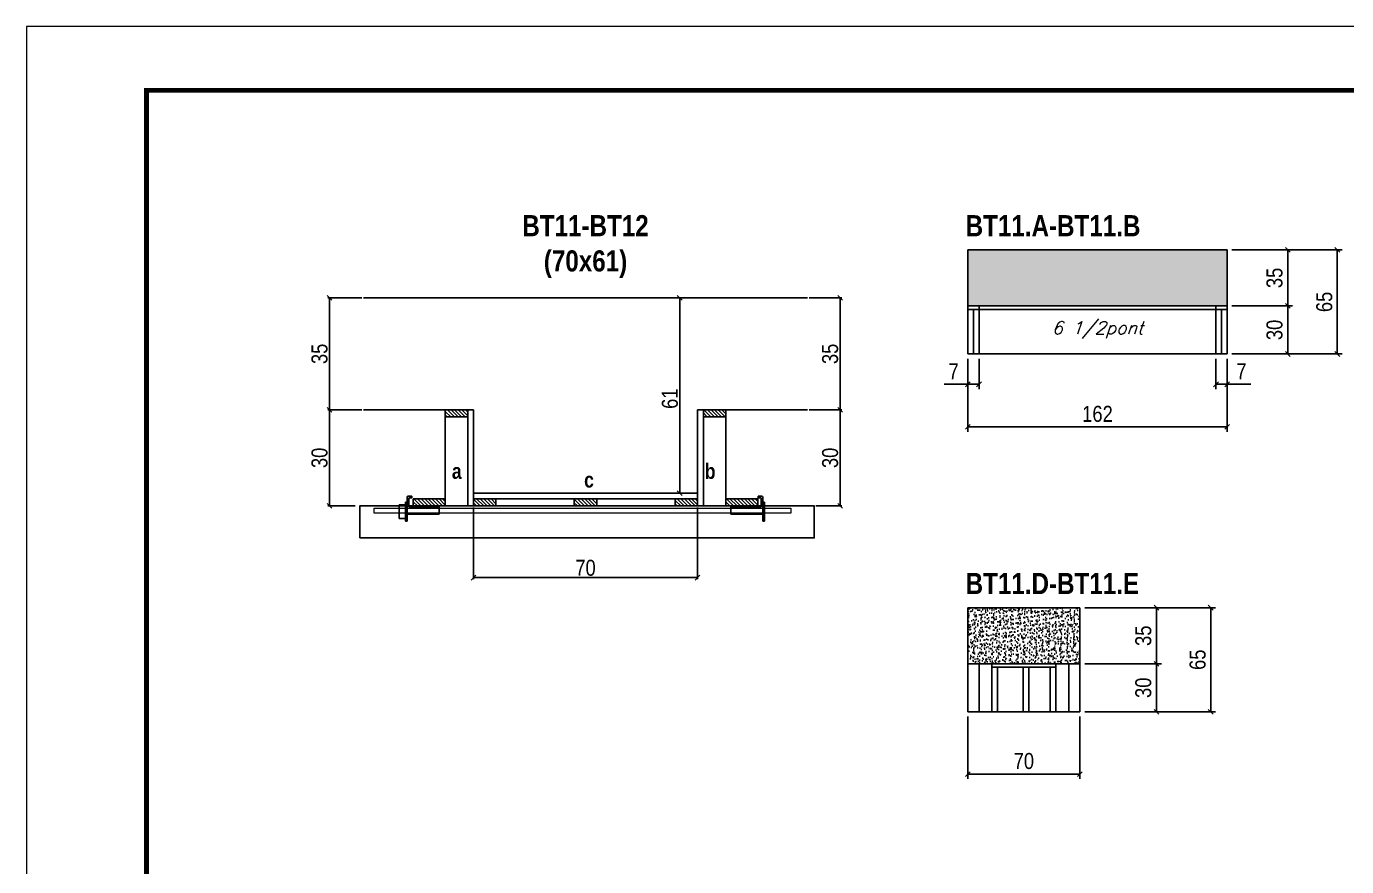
# Model space of a CAD drawing. Extents: x 13154 to 22413, y 1253 to 30260.
# Drawn here: x 13154 to 13979, y 20156 to 20681 of the extents above; entities that cross this region are included whole.
import ezdxf

# ---------------------------------------------------------------- set-up
doc = ezdxf.new("R2010")
doc.units = 0
doc.linetypes.add('DASHED', pattern=[0.75, 0.5, -0.25])
doc.linetypes.add('HIDDEN', pattern=[0.375, 0.25, -0.125])
for name, color, linetype in [('barrote', 251, 'Continuous'), ('COTA', 241, 'Continuous'), ('detalhes', 4, 'Continuous'), ('NOMENCLATURA', 7, 'Continuous'), ('Painéis', 200, 'Continuous'), ('presilha', 1, 'Continuous'), ('SARR_2.2x10', 60, 'Continuous'), ('SARR_2.2x7', 40, 'Continuous'), ('SARR_3.5x7', 81, 'Continuous'), ('texto', 7, 'Continuous')]:
    doc.layers.add(name, color=color, linetype=linetype)
for name, color, linetype, lineweight in [('CONCRETO', 251, 'Continuous', 25), ('Folhas', 255, 'Continuous', 9), ('SARRAFO DE PRESSAO', 251, 'DASHED', 9), ('SCO-___-LAJ', 2, 'Continuous', 0)]:
    doc.layers.add(name, color=color, linetype=linetype, lineweight=lineweight)
doc.styles.add('COTA TECNICA', font='techl___.ttf', dxfattribs={"height": 10})
doc.styles.add('COTA TECNICA 2X', font='techl___.ttf', dxfattribs={"height": 10})
doc.styles.add('Romans', font='romans.shx')
doc.styles.add('TECNICA', font='techb___.ttf', dxfattribs={"height": 10})
doc.dimstyles.new('PAINEL', dxfattribs={"dimtxt": 10, "dimasz": 3, "dimexe": 3, "dimexo": 3, "dimgap": 3, "dimtad": 1, "dimdec": 1, "dimzin": 12, "dimdsep": 46, "dimtxsty": 'COTA TECNICA', "dimblk1": 'OBLIQUE', "dimblk2": 'OBLIQUE', "dimsah": 1, "dimcen": 0.9, "dimclrd": 4, "dimclre": 4, "dimclrt": 240, "dimadec": 1, "dimazin": 3, "dimtfac": 1, "dimtdec": 1, "dimtmove": 0, "dimatfit": 3, "dimfxl": 1, "dimtolj": 1, "dimtzin": 12, "dimarcsym": 0})
doc.dimstyles.new('SECAO', dxfattribs={"dimscale": 0.333333, "dimtxt": 5, "dimasz": 9, "dimexe": 3, "dimexo": 3, "dimgap": 3, "dimtad": 1, "dimdec": 1, "dimlfac": 0.5, "dimzin": 12, "dimdsep": 46, "dimtxsty": 'COTA TECNICA 2X', "dimblk1": 'OBLIQUE', "dimblk2": 'OBLIQUE', "dimsah": 1, "dimcen": 0.9, "dimclrd": 4, "dimclre": 4, "dimclrt": 240, "dimadec": 1, "dimazin": 3, "dimtfac": 1, "dimtdec": 1, "dimtmove": 0, "dimatfit": 3, "dimfxl": 1, "dimtolj": 1, "dimtzin": 12, "dimarcsym": 0})

# ---------------------------------------------------------------- blocks, each defined once
blk = doc.blocks.new('9999999999')
at = {"layer": 'Folhas'}
blk.add_lwpolyline([(98138.98, 34190.21), (99623.98, 34190.21), (99623.98, 35240.21), (98138.98, 35240.21)], close=True, dxfattribs=at)
at = {"layer": 'Folhas', "color": 30, "const_width": 3}
blk.add_lwpolyline([(98213.98, 34230.21), (99583.98, 34230.21), (99583.98, 35200.21), (98213.98, 35200.21)], close=True, dxfattribs=at)
blk = doc.blocks.new('PRESILHA METÁLICA 1')
at = {"layer": 'presilha'}
for p, q in [((0, 13), (6, 13)), ((0, 13), (0, 0)), ((6, 15.5), (7.5, 15.5)), ((6, -2.5), (6, 15.5)), ((6, 13), (6, 0)), ((7.5, 10.6), (7.5, 19.9)), ((7.5, 15.5), (7.5, -2.5)), ((12, 21), (8.6, 21)), ((9, 11.6), (9, 18.9)), ((12, 19.5), (9.6, 19.5)), ((12, 21), (12, 19.5)), ((6, 0), (0, 0)), ((37.5, 4.1), (7.5, 4.1)), ((37.5, 11), (9.6, 11)), ((37.5, 11), (37.5, 4.1)), ((7.5, -2.5), (6, -2.5))]:
    blk.add_line(p, q, dxfattribs=at)
for centre, radius, start, end in [((8.6, 19.9), 1.14, 90, 180), ((9.6, 18.9), 0.57, 90, 180), ((9.6, 11.6), 0.57, 180, 270)]:
    blk.add_arc(centre, radius, start, end, dxfattribs=at)
blk = doc.blocks.new('PRESILHA METÁLICA 2')
at = {"layer": 'presilha'}
for p, q in [((-30.8, 13.5), (-30.8, 6.6)), ((-30.8, 13.5), (-2.8, 13.5)), ((-5.2, 23.5), (-5.2, 22)), ((-5.2, 23.5), (-1.9, 23.5)), ((-5.2, 22), (-2.8, 22)), ((-2.2, 14.1), (-2.2, 21.4)), ((0.8, 18), (-0.8, 18)), ((-0.8, 18), (-0.8, 0)), ((-0.8, 14.6), (-0.8, 22.4)), ((0.8, 0), (0.8, 18)), ((-30.8, 6.6), (-0.8, 6.6)), ((-0.8, 0), (0.8, 0))]:
    blk.add_line(p, q, dxfattribs=at)
for centre, radius, start, end in [((-2.8, 21.4), 0.57, 0, 90), ((-2.8, 14.1), 0.57, 270, 0), ((-1.9, 22.4), 1.14, 0, 90)]:
    blk.add_arc(centre, radius, start, end, dxfattribs=at)
blk = doc.blocks.new('_Oblique')
at = {"color": 0, "linetype": 'ByBlock', "lineweight": -2}
blk.add_line((-0.5, -0.5), (0.5, 0.5), dxfattribs=at)
blk = doc.blocks.new('*D1910')
at = {"layer": 'COTA', "color": 4, "lineweight": -2, "transparency": 16777216}
for p, q in [((13643.33, 20440.95), (13663.68, 20440.95)), ((13662.68, 20440.95), (13662.68, 20380.95)), ((13647.45, 20380.95), (13663.68, 20380.95))]:
    blk.add_line(p, q, dxfattribs=at)
at = {"layer": 'Defpoints', "color": 0, "transparency": 16777216}
for p in [(13642.33, 20440.95), (13646.45, 20380.95), (13662.68, 20380.95)]:
    blk.add_point(p, dxfattribs=at)
at = {"layer": 'COTA', "color": 4, "lineweight": -2, "transparency": 16777216, "xscale": 3, "yscale": 3, "zscale": 3}
for p, rotation in [((13662.68, 20440.95), 90), ((13662.68, 20380.95), 270)]:
    blk.add_blockref('_Oblique', p, dxfattribs=dict(at, rotation=rotation))
at = {"layer": 'COTA', "color": 240, "transparency": 16777216, "insert": (13656.46, 20410.95), "char_height": 10, "attachment_point": 5, "rotation": 90, "style": 'COTA TECNICA 2X'}
blk.add_mtext('\\A1;30', dxfattribs=at)
blk = doc.blocks.new('*D1911')
at = {"layer": 'COTA', "color": 4, "lineweight": -2, "transparency": 16777216}
for p, q in [((13643.33, 20510.95), (13663.68, 20510.95)), ((13662.68, 20440.95), (13662.68, 20510.95)), ((13643.33, 20440.95), (13663.68, 20440.95))]:
    blk.add_line(p, q, dxfattribs=at)
at = {"layer": 'Defpoints', "color": 0, "transparency": 16777216}
for p in [(13642.33, 20510.95), (13662.68, 20510.95), (13642.33, 20440.95)]:
    blk.add_point(p, dxfattribs=at)
at = {"layer": 'COTA', "color": 4, "lineweight": -2, "transparency": 16777216, "xscale": 3, "yscale": 3, "zscale": 3}
for p, rotation in [((13662.68, 20510.95), 90), ((13662.68, 20440.95), 270)]:
    blk.add_blockref('_Oblique', p, dxfattribs=dict(at, rotation=rotation))
at = {"layer": 'COTA', "color": 240, "transparency": 16777216, "insert": (13656.46, 20475.95), "char_height": 10, "attachment_point": 5, "rotation": 90, "style": 'COTA TECNICA 2X'}
blk.add_mtext('\\A1;35', dxfattribs=at)
blk = doc.blocks.new('*D1912')
at = {"layer": 'COTA', "color": 4, "lineweight": -2, "transparency": 16777216}
for p, q in [((13363.94, 20440.95), (13342.72, 20440.95)), ((13343.72, 20440.95), (13343.72, 20380.95)), ((13359.82, 20380.95), (13342.72, 20380.95))]:
    blk.add_line(p, q, dxfattribs=at)
at = {"layer": 'Defpoints', "color": 0, "transparency": 16777216}
for p in [(13364.94, 20440.95), (13343.72, 20380.95), (13360.82, 20380.95)]:
    blk.add_point(p, dxfattribs=at)
at = {"layer": 'COTA', "color": 4, "lineweight": -2, "transparency": 16777216, "xscale": 3, "yscale": 3, "zscale": 3}
for p, rotation in [((13343.72, 20440.95), 90), ((13343.72, 20380.95), 270)]:
    blk.add_blockref('_Oblique', p, dxfattribs=dict(at, rotation=rotation))
at = {"layer": 'COTA', "color": 240, "transparency": 16777216, "insert": (13337.5, 20410.95), "char_height": 10, "attachment_point": 5, "rotation": 90, "style": 'COTA TECNICA 2X'}
blk.add_mtext('\\A1;30', dxfattribs=at)
blk = doc.blocks.new('*D1913')
at = {"layer": 'COTA', "color": 4, "lineweight": -2, "transparency": 16777216}
for p, q in [((13572.63, 20510.95), (13561.46, 20510.95)), ((13562.46, 20388.95), (13562.46, 20510.95)), ((13572.63, 20388.95), (13561.46, 20388.95))]:
    blk.add_line(p, q, dxfattribs=at)
at = {"layer": 'Defpoints', "color": 0, "transparency": 16777216}
for p in [(13562.46, 20510.95), (13573.63, 20510.95), (13573.63, 20388.95)]:
    blk.add_point(p, dxfattribs=at)
at = {"layer": 'COTA', "color": 4, "lineweight": -2, "transparency": 16777216, "xscale": 3, "yscale": 3, "zscale": 3}
for p, rotation in [((13562.46, 20510.95), 90), ((13562.46, 20388.95), 270)]:
    blk.add_blockref('_Oblique', p, dxfattribs=dict(at, rotation=rotation))
at = {"layer": 'COTA', "color": 240, "transparency": 16777216, "insert": (13556.36, 20447.95), "char_height": 10, "attachment_point": 5, "rotation": 90, "style": 'COTA TECNICA 2X'}
blk.add_mtext('\\A1;61', dxfattribs=at)
blk = doc.blocks.new('*D1914')
at = {"layer": 'COTA', "color": 4, "lineweight": -2, "transparency": 16777216}
for p, q in [((13363.94, 20510.95), (13342.72, 20510.95)), ((13343.72, 20440.95), (13343.72, 20510.95)), ((13363.94, 20440.95), (13342.72, 20440.95))]:
    blk.add_line(p, q, dxfattribs=at)
at = {"layer": 'Defpoints', "color": 0, "transparency": 16777216}
for p in [(13343.72, 20510.95), (13364.94, 20510.95), (13364.94, 20440.95)]:
    blk.add_point(p, dxfattribs=at)
at = {"layer": 'COTA', "color": 4, "lineweight": -2, "transparency": 16777216, "xscale": 3, "yscale": 3, "zscale": 3}
for p, rotation in [((13343.72, 20510.95), 90), ((13343.72, 20440.95), 270)]:
    blk.add_blockref('_Oblique', p, dxfattribs=dict(at, rotation=rotation))
at = {"layer": 'COTA', "color": 240, "transparency": 16777216, "insert": (13337.5, 20475.95), "char_height": 10, "attachment_point": 5, "rotation": 90, "style": 'COTA TECNICA 2X'}
blk.add_mtext('\\A1;35', dxfattribs=at)
blk = doc.blocks.new('*D1915')
at = {"layer": 'COTA', "color": 4, "lineweight": -2, "transparency": 16777216}
for p, q in [((13433.63, 20379.95), (13433.63, 20335.13)), ((13573.63, 20379.95), (13573.63, 20335.13)), ((13433.63, 20336.13), (13573.63, 20336.13))]:
    blk.add_line(p, q, dxfattribs=at)
at = {"layer": 'Defpoints', "color": 0, "transparency": 16777216}
for p in [(13433.63, 20380.95), (13573.63, 20380.95), (13573.63, 20336.13)]:
    blk.add_point(p, dxfattribs=at)
at = {"layer": 'COTA', "color": 4, "lineweight": -2, "transparency": 16777216, "xscale": 3, "yscale": 3, "zscale": 3, "rotation": 180}
blk.add_blockref('_Oblique', (13433.63, 20336.13), dxfattribs=at)
at = {"layer": 'COTA', "color": 4, "lineweight": -2, "transparency": 16777216, "xscale": 3, "yscale": 3, "zscale": 3}
blk.add_blockref('_Oblique', (13573.63, 20336.13), dxfattribs=at)
at = {"layer": 'COTA', "color": 240, "transparency": 16777216, "insert": (13503.63, 20342.23), "char_height": 10, "attachment_point": 5, "style": 'COTA TECNICA 2X'}
blk.add_mtext('\\A1;70', dxfattribs=at)
blk = doc.blocks.new('*D1916')
at = {"layer": 'COTA', "color": 4, "linetype": 'ByBlock', "lineweight": -2, "transparency": 16777216}
for p, q in [((13742.44, 20472.91), (13742.44, 20427.31)), ((13904.44, 20472.91), (13904.44, 20427.31)), ((13742.44, 20430.31), (13904.44, 20430.31))]:
    blk.add_line(p, q, dxfattribs=at)
at = {"layer": 'Defpoints', "color": 0, "linetype": 'ByBlock', "transparency": 16777216}
for p in [(13742.44, 20475.91), (13904.44, 20475.91), (13904.44, 20430.31)]:
    blk.add_point(p, dxfattribs=at)
at = {"layer": 'COTA', "color": 4, "linetype": 'ByBlock', "lineweight": -2, "transparency": 16777216, "xscale": 3, "yscale": 3, "zscale": 3, "rotation": 180}
blk.add_blockref('_Oblique', (13742.44, 20430.31), dxfattribs=at)
at = {"layer": 'COTA', "color": 4, "linetype": 'ByBlock', "lineweight": -2, "transparency": 16777216, "xscale": 3, "yscale": 3, "zscale": 3}
blk.add_blockref('_Oblique', (13904.44, 20430.31), dxfattribs=at)
at = {"layer": 'COTA', "color": 240, "linetype": 'ByBlock', "transparency": 16777216, "insert": (13823.44, 20438.41), "char_height": 10, "attachment_point": 5, "style": 'COTA TECNICA'}
blk.add_mtext('\\A1;162', dxfattribs=at)
blk = doc.blocks.new('*D1917')
at = {"layer": 'COTA', "color": 4, "linetype": 'ByBlock', "lineweight": -2, "transparency": 16777216}
for p, q in [((13907.44, 20505.91), (13945.29, 20505.91)), ((13942.29, 20505.91), (13942.29, 20475.91)), ((13907.44, 20475.91), (13945.29, 20475.91))]:
    blk.add_line(p, q, dxfattribs=at)
at = {"layer": 'Defpoints', "color": 0, "linetype": 'ByBlock', "transparency": 16777216}
for p in [(13904.44, 20505.91), (13904.44, 20475.91), (13942.29, 20475.91)]:
    blk.add_point(p, dxfattribs=at)
at = {"layer": 'COTA', "color": 4, "linetype": 'ByBlock', "lineweight": -2, "transparency": 16777216, "xscale": 3, "yscale": 3, "zscale": 3}
for p, rotation in [((13942.29, 20505.91), 90), ((13942.29, 20475.91), 270)]:
    blk.add_blockref('_Oblique', p, dxfattribs=dict(at, rotation=rotation))
at = {"layer": 'COTA', "color": 240, "linetype": 'ByBlock', "transparency": 16777216, "insert": (13934.07, 20490.91), "char_height": 10, "attachment_point": 5, "rotation": 90, "style": 'COTA TECNICA'}
blk.add_mtext('\\A1;30', dxfattribs=at)
blk = doc.blocks.new('*D1918')
at = {"layer": 'COTA', "color": 4, "linetype": 'ByBlock', "lineweight": -2, "transparency": 16777216}
for p, q in [((13742.44, 20249.33), (13742.44, 20210.38)), ((13812.44, 20249.33), (13812.44, 20210.38)), ((13742.44, 20213.38), (13812.44, 20213.38))]:
    blk.add_line(p, q, dxfattribs=at)
at = {"layer": 'Defpoints', "color": 0, "linetype": 'ByBlock', "transparency": 16777216}
for p in [(13742.44, 20252.33), (13812.44, 20252.33), (13812.44, 20213.38)]:
    blk.add_point(p, dxfattribs=at)
at = {"layer": 'COTA', "color": 4, "linetype": 'ByBlock', "lineweight": -2, "transparency": 16777216, "xscale": 3, "yscale": 3, "zscale": 3, "rotation": 180}
blk.add_blockref('_Oblique', (13742.44, 20213.38), dxfattribs=at)
at = {"layer": 'COTA', "color": 4, "linetype": 'ByBlock', "lineweight": -2, "transparency": 16777216, "xscale": 3, "yscale": 3, "zscale": 3}
blk.add_blockref('_Oblique', (13812.44, 20213.38), dxfattribs=at)
at = {"layer": 'COTA', "color": 240, "linetype": 'ByBlock', "transparency": 16777216, "insert": (13777.44, 20221.49), "char_height": 10, "attachment_point": 5, "style": 'COTA TECNICA'}
blk.add_mtext('\\A1;70', dxfattribs=at)
blk = doc.blocks.new('*D1919')
at = {"layer": 'COTA', "color": 4, "linetype": 'ByBlock', "lineweight": -2, "transparency": 16777216}
for p, q in [((13815.44, 20282.33), (13863.33, 20282.33)), ((13860.33, 20282.33), (13860.33, 20252.33)), ((13815.44, 20252.33), (13863.33, 20252.33))]:
    blk.add_line(p, q, dxfattribs=at)
at = {"layer": 'Defpoints', "color": 0, "linetype": 'ByBlock', "transparency": 16777216}
for p in [(13812.44, 20282.33), (13812.44, 20252.33), (13860.33, 20252.33)]:
    blk.add_point(p, dxfattribs=at)
at = {"layer": 'COTA', "color": 4, "linetype": 'ByBlock', "lineweight": -2, "transparency": 16777216, "xscale": 3, "yscale": 3, "zscale": 3}
for p, rotation in [((13860.33, 20282.33), 90), ((13860.33, 20252.33), 270)]:
    blk.add_blockref('_Oblique', p, dxfattribs=dict(at, rotation=rotation))
at = {"layer": 'COTA', "color": 240, "linetype": 'ByBlock', "transparency": 16777216, "insert": (13852.11, 20267.33), "char_height": 10, "attachment_point": 5, "rotation": 90, "style": 'COTA TECNICA'}
blk.add_mtext('\\A1;30', dxfattribs=at)
blk = doc.blocks.new('*D1920')
at = {"layer": 'COTA', "color": 4, "lineweight": -2, "transparency": 16777216}
for p, q in [((13742.44, 20472.91), (13742.44, 20453.95)), ((13749.44, 20472.91), (13749.44, 20453.95)), ((13742.44, 20456.95), (13727.71, 20456.95)), ((13749.44, 20456.95), (13742.44, 20456.95))]:
    blk.add_line(p, q, dxfattribs=at)
at = {"layer": 'Defpoints', "color": 0, "transparency": 16777216}
for p in [(13742.44, 20475.91), (13749.44, 20475.91), (13742.44, 20456.95)]:
    blk.add_point(p, dxfattribs=at)
at = {"layer": 'COTA', "color": 4, "lineweight": -2, "transparency": 16777216, "xscale": 3, "yscale": 3, "zscale": 3, "rotation": 180}
blk.add_blockref('_Oblique', (13742.44, 20456.95), dxfattribs=at)
at = {"layer": 'COTA', "color": 4, "lineweight": -2, "transparency": 16777216, "xscale": 3, "yscale": 3, "zscale": 3}
blk.add_blockref('_Oblique', (13749.44, 20456.95), dxfattribs=at)
at = {"layer": 'COTA', "color": 240, "transparency": 16777216, "insert": (13733.58, 20465.02), "char_height": 10, "attachment_point": 5, "style": 'COTA TECNICA'}
blk.add_mtext('\\A1;7', dxfattribs=at)
blk = doc.blocks.new('*D1921')
at = {"layer": 'COTA', "color": 4, "lineweight": -2, "transparency": 16777216}
for p, q in [((13897.44, 20472.91), (13897.44, 20453.95)), ((13904.44, 20472.91), (13904.44, 20453.95)), ((13897.44, 20456.95), (13904.44, 20456.95)), ((13904.44, 20456.95), (13919.17, 20456.95))]:
    blk.add_line(p, q, dxfattribs=at)
at = {"layer": 'Defpoints', "color": 0, "transparency": 16777216}
for p in [(13897.44, 20475.91), (13904.44, 20475.91), (13904.44, 20456.95)]:
    blk.add_point(p, dxfattribs=at)
at = {"layer": 'COTA', "color": 4, "lineweight": -2, "transparency": 16777216, "xscale": 3, "yscale": 3, "zscale": 3, "rotation": 180}
blk.add_blockref('_Oblique', (13897.44, 20456.95), dxfattribs=at)
at = {"layer": 'COTA', "color": 4, "lineweight": -2, "transparency": 16777216, "xscale": 3, "yscale": 3, "zscale": 3}
blk.add_blockref('_Oblique', (13904.44, 20456.95), dxfattribs=at)
at = {"layer": 'COTA', "color": 240, "transparency": 16777216, "insert": (13913.31, 20465.02), "char_height": 10, "attachment_point": 5, "style": 'COTA TECNICA'}
blk.add_mtext('\\A1;7', dxfattribs=at)
blk = doc.blocks.new('*D1922')
at = {"layer": 'COTA', "color": 4, "lineweight": -2, "transparency": 16777216}
for p, q in [((13907.44, 20540.91), (13945.29, 20540.91)), ((13942.29, 20505.91), (13942.29, 20540.91)), ((13907.44, 20505.91), (13945.29, 20505.91))]:
    blk.add_line(p, q, dxfattribs=at)
at = {"layer": 'Defpoints', "color": 0, "transparency": 16777216}
for p in [(13904.44, 20540.91), (13942.29, 20540.91), (13904.44, 20505.91)]:
    blk.add_point(p, dxfattribs=at)
at = {"layer": 'COTA', "color": 4, "lineweight": -2, "transparency": 16777216, "xscale": 3, "yscale": 3, "zscale": 3}
for p, rotation in [((13942.29, 20540.91), 90), ((13942.29, 20505.91), 270)]:
    blk.add_blockref('_Oblique', p, dxfattribs=dict(at, rotation=rotation))
at = {"layer": 'COTA', "color": 240, "transparency": 16777216, "insert": (13934.07, 20523.41), "char_height": 10, "attachment_point": 5, "rotation": 90, "style": 'COTA TECNICA'}
blk.add_mtext('\\A1;35', dxfattribs=at)
blk = doc.blocks.new('*D1923')
at = {"layer": 'COTA', "color": 4, "lineweight": -2, "transparency": 16777216}
for p, q in [((13907.44, 20540.91), (13976.26, 20540.91)), ((13973.26, 20475.91), (13973.26, 20540.91)), ((13907.44, 20475.91), (13976.26, 20475.91))]:
    blk.add_line(p, q, dxfattribs=at)
at = {"layer": 'Defpoints', "color": 0, "transparency": 16777216}
for p in [(13904.44, 20540.91), (13973.26, 20540.91), (13904.44, 20475.91)]:
    blk.add_point(p, dxfattribs=at)
at = {"layer": 'COTA', "color": 4, "lineweight": -2, "transparency": 16777216, "xscale": 3, "yscale": 3, "zscale": 3}
for p, rotation in [((13973.26, 20540.91), 90), ((13973.26, 20475.91), 270)]:
    blk.add_blockref('_Oblique', p, dxfattribs=dict(at, rotation=rotation))
at = {"layer": 'COTA', "color": 240, "transparency": 16777216, "insert": (13965.15, 20508.41), "char_height": 10, "attachment_point": 5, "rotation": 90, "style": 'COTA TECNICA'}
blk.add_mtext('\\A1;65', dxfattribs=at)
blk = doc.blocks.new('*D1924')
at = {"layer": 'COTA', "color": 4, "lineweight": -2, "transparency": 16777216}
for p, q in [((13815.44, 20317.33), (13863.33, 20317.33)), ((13860.33, 20282.33), (13860.33, 20317.33)), ((13815.44, 20282.33), (13863.33, 20282.33))]:
    blk.add_line(p, q, dxfattribs=at)
at = {"layer": 'Defpoints', "color": 0, "transparency": 16777216}
for p in [(13812.44, 20317.33), (13860.33, 20317.33), (13812.44, 20282.33)]:
    blk.add_point(p, dxfattribs=at)
at = {"layer": 'COTA', "color": 4, "lineweight": -2, "transparency": 16777216, "xscale": 3, "yscale": 3, "zscale": 3}
for p, rotation in [((13860.33, 20317.33), 90), ((13860.33, 20282.33), 270)]:
    blk.add_blockref('_Oblique', p, dxfattribs=dict(at, rotation=rotation))
at = {"layer": 'COTA', "color": 240, "transparency": 16777216, "insert": (13852.11, 20299.83), "char_height": 10, "attachment_point": 5, "rotation": 90, "style": 'COTA TECNICA'}
blk.add_mtext('\\A1;35', dxfattribs=at)
blk = doc.blocks.new('*D1925')
at = {"layer": 'COTA', "color": 4, "lineweight": -2, "transparency": 16777216}
for p, q in [((13815.44, 20317.33), (13897.15, 20317.33)), ((13894.15, 20252.33), (13894.15, 20317.33)), ((13815.44, 20252.33), (13897.15, 20252.33))]:
    blk.add_line(p, q, dxfattribs=at)
at = {"layer": 'Defpoints', "color": 0, "transparency": 16777216}
for p in [(13812.44, 20317.33), (13894.15, 20317.33), (13812.44, 20252.33)]:
    blk.add_point(p, dxfattribs=at)
at = {"layer": 'COTA', "color": 4, "lineweight": -2, "transparency": 16777216, "xscale": 3, "yscale": 3, "zscale": 3}
for p, rotation in [((13894.15, 20317.33), 90), ((13894.15, 20252.33), 270)]:
    blk.add_blockref('_Oblique', p, dxfattribs=dict(at, rotation=rotation))
at = {"layer": 'COTA', "color": 240, "transparency": 16777216, "insert": (13886.04, 20284.83), "char_height": 10, "attachment_point": 5, "rotation": 90, "style": 'COTA TECNICA'}
blk.add_mtext('\\A1;65', dxfattribs=at)

msp = doc.modelspace()

# ---------------------------------------------------------------- hatches: boundary and pattern name
at = {"layer": 'COTA'}
h = msp.add_hatch(dxfattribs=at)
h.set_pattern_fill('AR-CONC', color=256, scale=0.03)
h.set_pattern_definition([(50, (-215.129, 0), (5.4655401, -0.4781726), [0.5715, -6.2865]), (355, (-215.129, 0), (-1.0573026, 5.7317054), [0.4572, -5.0292175]), (100.451445, (-214.6734, -0.04), (4.4082374, 5.2535326), [0.4857003, -5.3427073]), (46.1842, (-215.129, 1.524), (8.1323712, -1.2612698), [0.85725, -9.42975]), (96.635558, (-214.451, 1.419), (7.122124, 7.4227837), [0.7285507, -8.0140682]), (351.18415, (-215.129, 1.524), (7.122124, 7.4227837), [0.685799, -7.543792]), (21, (-214.367, 1.143), (4.5484317, -3.06795595), [0.5715, -6.2865]), (326, (-214.367, 1.143), (1.8540609, 5.525639), [0.4572, -5.0292]), (71.451445, (-213.988, 0.8873), (6.4024926, 2.4576831), [0.4857003, -5.3426981]), (37.5, (-215.1289, 0), (0.0926581, 2.53665117), [0, -4.96824, 0, -5.1054, 0, -5.04825]), (7.5, (-215.129, 0), (2.00458988, 3.00541724), [0, -2.91084, 0, -4.85394, 0, -1.92405]), (327.5, (-216.8282, 0), (4.06771786, -0.17186232), [0, -1.905, 0, -5.9436, 0, -7.8867]), (317.5, (-217.59, 0), (4.44387544, 0.76279473), [0, -2.4765, 0, -3.94716, 0, -5.6007])])
h.paths.add_polyline_path([(13742.44, 20540.91), (13742.44, 20505.91), (13904.44, 20505.91), (13904.44, 20540.91)])
h = msp.add_hatch(dxfattribs=at)
h.set_pattern_fill('AR-CONC', color=256, scale=0.03)
h.set_pattern_definition([(50, (-215.129, -19.7357), (5.4655401, -0.4781726), [0.5715, -6.2865]), (355, (-215.129, -19.7357), (-1.0573026, 5.7317054), [0.4572, -5.0292175]), (100.451445, (-214.6734, -19.7755), (4.4082374, 5.2535326), [0.4857003, -5.3427073]), (46.1842, (-215.129, -18.212), (8.1323712, -1.2612698), [0.85725, -9.42975]), (96.635558, (-214.451, -18.317), (7.122124, 7.4227837), [0.7285507, -8.0140682]), (351.18415, (-215.129, -18.212), (7.122124, 7.4227837), [0.685799, -7.543792]), (21, (-214.367, -18.5927), (4.5484317, -3.06795595), [0.5715, -6.2865]), (326, (-214.367, -18.5927), (1.8540609, 5.525639), [0.4572, -5.0292]), (71.451445, (-213.988, -18.8483), (6.4024926, 2.4576831), [0.4857003, -5.3426981]), (37.5, (-215.1289, -19.7357), (0.0926581, 2.53665117), [0, -4.96824, 0, -5.1054, 0, -5.04825]), (7.5, (-215.129, -19.7357), (2.00458988, 3.00541724), [0, -2.91084, 0, -4.85394, 0, -1.92405]), (327.5, (-216.8282, -19.7357), (4.06771786, -0.17186232), [0, -1.905, 0, -5.9436, 0, -7.8867]), (317.5, (-217.59, -19.7357), (4.44387544, 0.76279473), [0, -2.4765, 0, -3.94716, 0, -5.6007])])
h.paths.add_polyline_path([(13742.44, 20317.33), (13742.44, 20282.33), (13812.44, 20282.33), (13812.44, 20317.33)])
at = {"layer": 'SARR_2.2x10'}
h = msp.add_hatch(dxfattribs=at)
h.set_pattern_fill('ANSI31', color=256, scale=0.5, angle=90)
h.set_pattern_definition([(135, (46589.5733, -103131.2165), (-1.122532015, -1.122532015), [])])
h.paths.add_polyline_path([(13396.03, 20385.35), (13396.03, 20380.95), (13416.03, 20380.95), (13416.03, 20385.35)])
h = msp.add_hatch(dxfattribs=at)
h.set_pattern_fill('ANSI31', color=256, scale=0.5, angle=90)
h.set_pattern_definition([(135, (46784.7733, -103131.2165), (-1.122532015, -1.122532015), [])])
h.paths.add_polyline_path([(13591.23, 20385.35), (13591.23, 20380.95), (13611.23, 20380.95), (13611.23, 20385.35)])
at = {"layer": 'SARR_2.2x7'}
h = msp.add_hatch(dxfattribs=at)
h.set_pattern_fill('ANSI31', color=256, scale=0.5, angle=90)
h.set_pattern_definition([(135, (46583.5733, -103075.6165), (-1.122532015, -1.122532015), [])])
h.paths.add_polyline_path([(13430.03, 20440.95), (13430.03, 20436.55), (13416.03, 20436.55), (13416.03, 20440.95)])
h = msp.add_hatch(dxfattribs=at)
h.set_pattern_fill('ANSI31', color=256, scale=0.5, angle=90)
h.set_pattern_definition([(135, (46705.5733, -103075.6165), (-1.122532015, -1.122532015), [])])
h.paths.add_polyline_path([(13577.23, 20440.95), (13577.23, 20436.55), (13591.23, 20436.55), (13591.23, 20440.95)])
h = msp.add_hatch(dxfattribs=at)
h.set_pattern_fill('ANSI31', color=256, scale=0.5, angle=90)
h.set_pattern_definition([(135, (46669.1733, -103131.2165), (-1.122532015, -1.122532015), [])])
h.paths.add_polyline_path([(13447.63, 20380.95), (13447.63, 20385.35), (13433.63, 20385.35), (13433.63, 20380.95)])
h = msp.add_hatch(dxfattribs=at)
h.set_pattern_fill('ANSI31', color=256, scale=0.5, angle=90)
h.set_pattern_definition([(135, (46732.1733, -103131.2165), (-1.122532015, -1.122532015), [])])
h.paths.add_polyline_path([(13510.63, 20380.95), (13510.63, 20385.35), (13496.63, 20385.35), (13496.63, 20380.95)])
h = msp.add_hatch(dxfattribs=at)
h.set_pattern_fill('ANSI31', color=256, scale=0.5, angle=90)
h.set_pattern_definition([(135, (46709.1733, -103131.2165), (-1.122532015, -1.122532015), [])])
h.paths.add_polyline_path([(13559.63, 20380.95), (13559.63, 20385.35), (13573.63, 20385.35), (13573.63, 20380.95)])

# ---------------------------------------------------------------- linework, layer by layer
at = {"layer": 'barrote'}
msp.add_lwpolyline([(13362.58, 20360.95), (13646.5, 20360.95), (13646.5, 20380.95), (13362.58, 20380.95)], close=True, dxfattribs=at)
at = {"layer": 'CONCRETO', "linetype": 'Continuous'}
for p, q in [((13364.94, 20510.95), (13642.33, 20510.95)), ((13433.63, 20440.95), (13364.94, 20440.95)), ((13573.63, 20440.95), (13642.33, 20440.95))]:
    msp.add_line(p, q, dxfattribs=at)
at = {"layer": 'COTA'}
for p, q in [((13742.44, 20505.91), (13742.44, 20540.91)), ((13742.44, 20540.91), (13904.44, 20540.91)), ((13904.44, 20540.91), (13904.44, 20505.91)), ((13742.44, 20282.33), (13742.44, 20317.33)), ((13742.44, 20317.33), (13812.44, 20317.33)), ((13812.44, 20317.33), (13812.44, 20282.33))]:
    msp.add_line(p, q, dxfattribs=at)
at = {"layer": 'detalhes', "color": 250}
msp.add_line((13362.58, 20360.95), (13362.58, 20380.95), dxfattribs=at)
at = {"layer": 'Painéis', "linetype": 'Continuous'}
for p, q in [((13742.44, 20475.91), (13742.44, 20505.91)), ((13742.44, 20505.91), (13904.44, 20505.91)), ((13904.44, 20505.91), (13904.44, 20475.91)), ((13904.44, 20475.91), (13742.44, 20475.91)), ((13742.44, 20252.33), (13742.44, 20282.33)), ((13742.44, 20282.33), (13812.44, 20282.33)), ((13812.44, 20282.33), (13812.44, 20252.33)), ((13812.44, 20252.33), (13742.44, 20252.33))]:
    msp.add_line(p, q, dxfattribs=at)
for points in [[(13430.03, 20380.95), (13430.03, 20440.95), (13433.63, 20440.95), (13433.63, 20380.95)], [(13577.23, 20380.95), (13577.23, 20440.95), (13573.63, 20440.95), (13573.63, 20380.95)], [(13573.63, 20388.95), (13433.63, 20388.95), (13433.63, 20385.35), (13573.63, 20385.35)]]:
    msp.add_lwpolyline(points, close=True, dxfattribs=at)
at = {"layer": 'SARR_2.2x10'}
for points in [[(13396.03, 20385.35), (13416.03, 20385.35), (13416.03, 20380.95), (13396.03, 20380.95)], [(13591.23, 20385.35), (13611.23, 20385.35), (13611.23, 20380.95), (13591.23, 20380.95)]]:
    msp.add_lwpolyline(points, close=True, dxfattribs=at)
at = {"layer": 'SARR_2.2x7', "linetype": 'Continuous'}
for p, q in [((13742.44, 20503.71), (13904.44, 20503.71)), ((13749.44, 20282.33), (13749.44, 20252.33)), ((13757.44, 20280.13), (13797.44, 20280.13)), ((13805.44, 20282.33), (13805.44, 20252.33))]:
    msp.add_line(p, q, dxfattribs=at)
at = {"layer": 'SARR_2.2x7', "linetype": 'HIDDEN'}
for p, q in [((13749.44, 20505.91), (13749.44, 20475.91)), ((13897.44, 20505.91), (13897.44, 20475.91))]:
    msp.add_line(p, q, dxfattribs=at)
at = {"layer": 'SARR_2.2x7', "elevation": 0}
for points in [[(13416.03, 20440.95), (13430.03, 20440.95), (13430.03, 20436.55), (13416.03, 20436.55)], [(13591.23, 20440.95), (13577.23, 20440.95), (13577.23, 20436.55), (13591.23, 20436.55)]]:
    msp.add_lwpolyline(points, close=True, dxfattribs=at)
at = {"layer": 'SARR_2.2x7'}
for points in [[(13433.63, 20385.35), (13447.63, 20385.35), (13447.63, 20380.95), (13433.63, 20380.95)], [(13496.63, 20385.35), (13510.63, 20385.35), (13510.63, 20380.95), (13496.63, 20380.95)], [(13573.63, 20385.35), (13559.63, 20385.35), (13559.63, 20380.95), (13573.63, 20380.95)]]:
    msp.add_lwpolyline(points, close=True, dxfattribs=at)
at = {"layer": 'SARR_3.5x7'}
for p, q in [((13745.94, 20503.71), (13745.94, 20475.91)), ((13900.94, 20503.71), (13900.94, 20475.91)), ((13757.44, 20282.33), (13757.44, 20252.33)), ((13760.94, 20280.13), (13760.94, 20252.33)), ((13776.99, 20280.13), (13776.99, 20252.33)), ((13780.49, 20280.13), (13780.49, 20252.33)), ((13793.94, 20280.13), (13793.94, 20252.33)), ((13797.44, 20282.33), (13797.44, 20252.33))]:
    msp.add_line(p, q, dxfattribs=at)
for points in [[(13430.03, 20436.55), (13416.03, 20436.55), (13416.03, 20380.95), (13430.03, 20380.95)], [(13577.23, 20436.55), (13591.23, 20436.55), (13591.23, 20380.95), (13577.23, 20380.95)]]:
    msp.add_lwpolyline(points, close=True, dxfattribs=at)
at = {"layer": 'SCO-___-LAJ', "color": 1}
msp.add_lwpolyline([(13371.58, 20379.62), (13631.85, 20379.62), (13631.85, 20376.42), (13371.58, 20376.42)], close=True, dxfattribs=at)

# ---------------------------------------------------------------- block references
at = {"layer": 'presilha', "xscale": 0.6666666666666666, "yscale": 0.6666666666666666, "zscale": 0.6666666666666666}
for name, p in [('PRESILHA METÁLICA 1', (13387.17, 20372.99)), ('PRESILHA METÁLICA 2', (13614.91, 20371.32))]:
    msp.add_blockref(name, p, dxfattribs=at)
at = {"layer": 'SARRAFO DE PRESSAO', "color": 6, "linetype": 'ByBlock'}
msp.add_blockref('9999999999', (-84984.6, -14559.63), dxfattribs=at)

# ---------------------------------------------------------------- texts
at = {"layer": 'detalhes', "style": 'TECNICA'}
for s, p in [('a', (13420.16, 20397.85)), ('b', (13578.13, 20397.84)), ('c', (13502.75, 20392.42))]:
    msp.add_text(s, height=9.6, dxfattribs=at).set_placement(p)
at = {"layer": 'NOMENCLATURA', "style": 'TECNICA'}
for s, p in [('BT11.A-BT11.B', (13741.07, 20549.43)), ('BT11.D-BT11.E', (13741.07, 20325.85))]:
    msp.add_text(s, height=13.2, dxfattribs=at).set_placement(p)
at = {"layer": 'NOMENCLATURA', "insert": (13503.63, 20562.65), "char_height": 13.2, "attachment_point": 2, "style": 'TECNICA'}
msp.add_mtext_dynamic_manual_height_columns('BT11-BT12\\P(70x61)', width=300.2766, gutter_width=1, heights=[0], dxfattribs=at)
at = {"layer": 'texto', "color": 2, "insert": (13823.44, 20490.91), "char_height": 8, "attachment_point": 5, "style": 'Romans'}
msp.add_mtext('{\\Q19;\\C256;6 1/2pont}', dxfattribs=at)

# ---------------------------------------------------------------- dimensions: what is measured, and where the dimension line sits
at = {"layer": 'COTA'}
for base, p1, p2, angle, dimstyle, picture, middle in [((13942.29, 20540.91), (13904.44, 20505.91), (13904.44, 20540.91), 90, 'PAINEL', '*D1922', (13934.07, 20523.41)), ((13973.26, 20540.91), (13904.44, 20475.91), (13904.44, 20540.91), 90, 'PAINEL', '*D1923', (13965.15, 20508.41)), ((13343.72, 20510.95), (13364.94, 20440.95), (13364.94, 20510.95), 90, 'SECAO', '*D1914', (13337.5, 20475.95)), ((13662.68, 20510.95), (13642.33, 20440.95), (13642.33, 20510.95), 90, 'SECAO', '*D1911', (13656.46, 20475.95)), ((13904.44, 20456.95), (13897.44, 20475.91), (13904.44, 20475.91), 180, 'PAINEL', '*D1921', (13913.31, 20465.02)), ((13343.72, 20380.95, 0), (13364.94, 20440.95), (13360.82, 20380.95, 0), 90, 'SECAO', '*D1912', (13337.5, 20410.95, 0)), ((13662.68, 20380.95, 0), (13642.33, 20440.95), (13646.45, 20380.95, 0), 90, 'SECAO', '*D1910', (13656.46, 20410.95, 0)), ((13860.33, 20317.33), (13812.44, 20282.33), (13812.44, 20317.33), 90, 'PAINEL', '*D1924', (13852.11, 20299.83)), ((13894.15, 20317.33), (13812.44, 20252.33), (13812.44, 20317.33), 90, 'PAINEL', '*D1925', (13886.04, 20284.83))]:
    dim = msp.add_linear_dim(base=base, p1=p1, p2=p2, angle=angle, dimstyle=dimstyle, dxfattribs=at)
    dim.commit()
    dim.dimension.update_dxf_attribs({"geometry": picture, "text_midpoint": middle})
dim = msp.add_linear_dim(base=(13562.46, 20510.95), p1=(13573.63, 20388.95), p2=(13573.63, 20510.95), angle=90, dimstyle='SECAO', dxfattribs=at)
dim.commit()
dim.dimension.update_dxf_attribs({"geometry": '*D1913', "text_midpoint": (13562.46, 20447.95), "dimtype": 160})
at = {"layer": 'COTA', "linetype": 'ByBlock'}
for base, p1, p2, angle, picture, middle in [((13942.29, 20475.91), (13904.44, 20505.91), (13904.44, 20475.91), 90, '*D1917', (13934.07, 20490.91)), ((13904.44, 20430.31), (13742.44, 20475.91), (13904.44, 20475.91), 180, '*D1916', (13823.44, 20438.41)), ((13860.33, 20252.33), (13812.44, 20282.33), (13812.44, 20252.33), 90, '*D1919', (13852.11, 20267.33)), ((13812.44, 20213.38), (13742.44, 20252.33), (13812.44, 20252.33), 180, '*D1918', (13777.44, 20221.49))]:
    dim = msp.add_linear_dim(base=base, p1=p1, p2=p2, angle=angle, dimstyle='PAINEL', dxfattribs=at)
    dim.commit()
    dim.dimension.update_dxf_attribs({"geometry": picture, "text_midpoint": middle})
at = {"layer": 'COTA'}
for base, p1, p2, dimstyle, picture, middle in [((13742.44, 20456.95), (13749.44, 20475.91), (13742.44, 20475.91), 'PAINEL', '*D1920', (13733.58, 20465.02)), ((13573.63, 20336.13), (13433.63, 20380.95), (13573.63, 20380.95), 'SECAO', '*D1915', (13503.63, 20342.23))]:
    dim = msp.add_linear_dim(base=base, p1=p1, p2=p2, dimstyle=dimstyle, dxfattribs=at)
    dim.commit()
    dim.dimension.update_dxf_attribs({"geometry": picture, "text_midpoint": middle})

doc.saveas('drawing.dxf')
